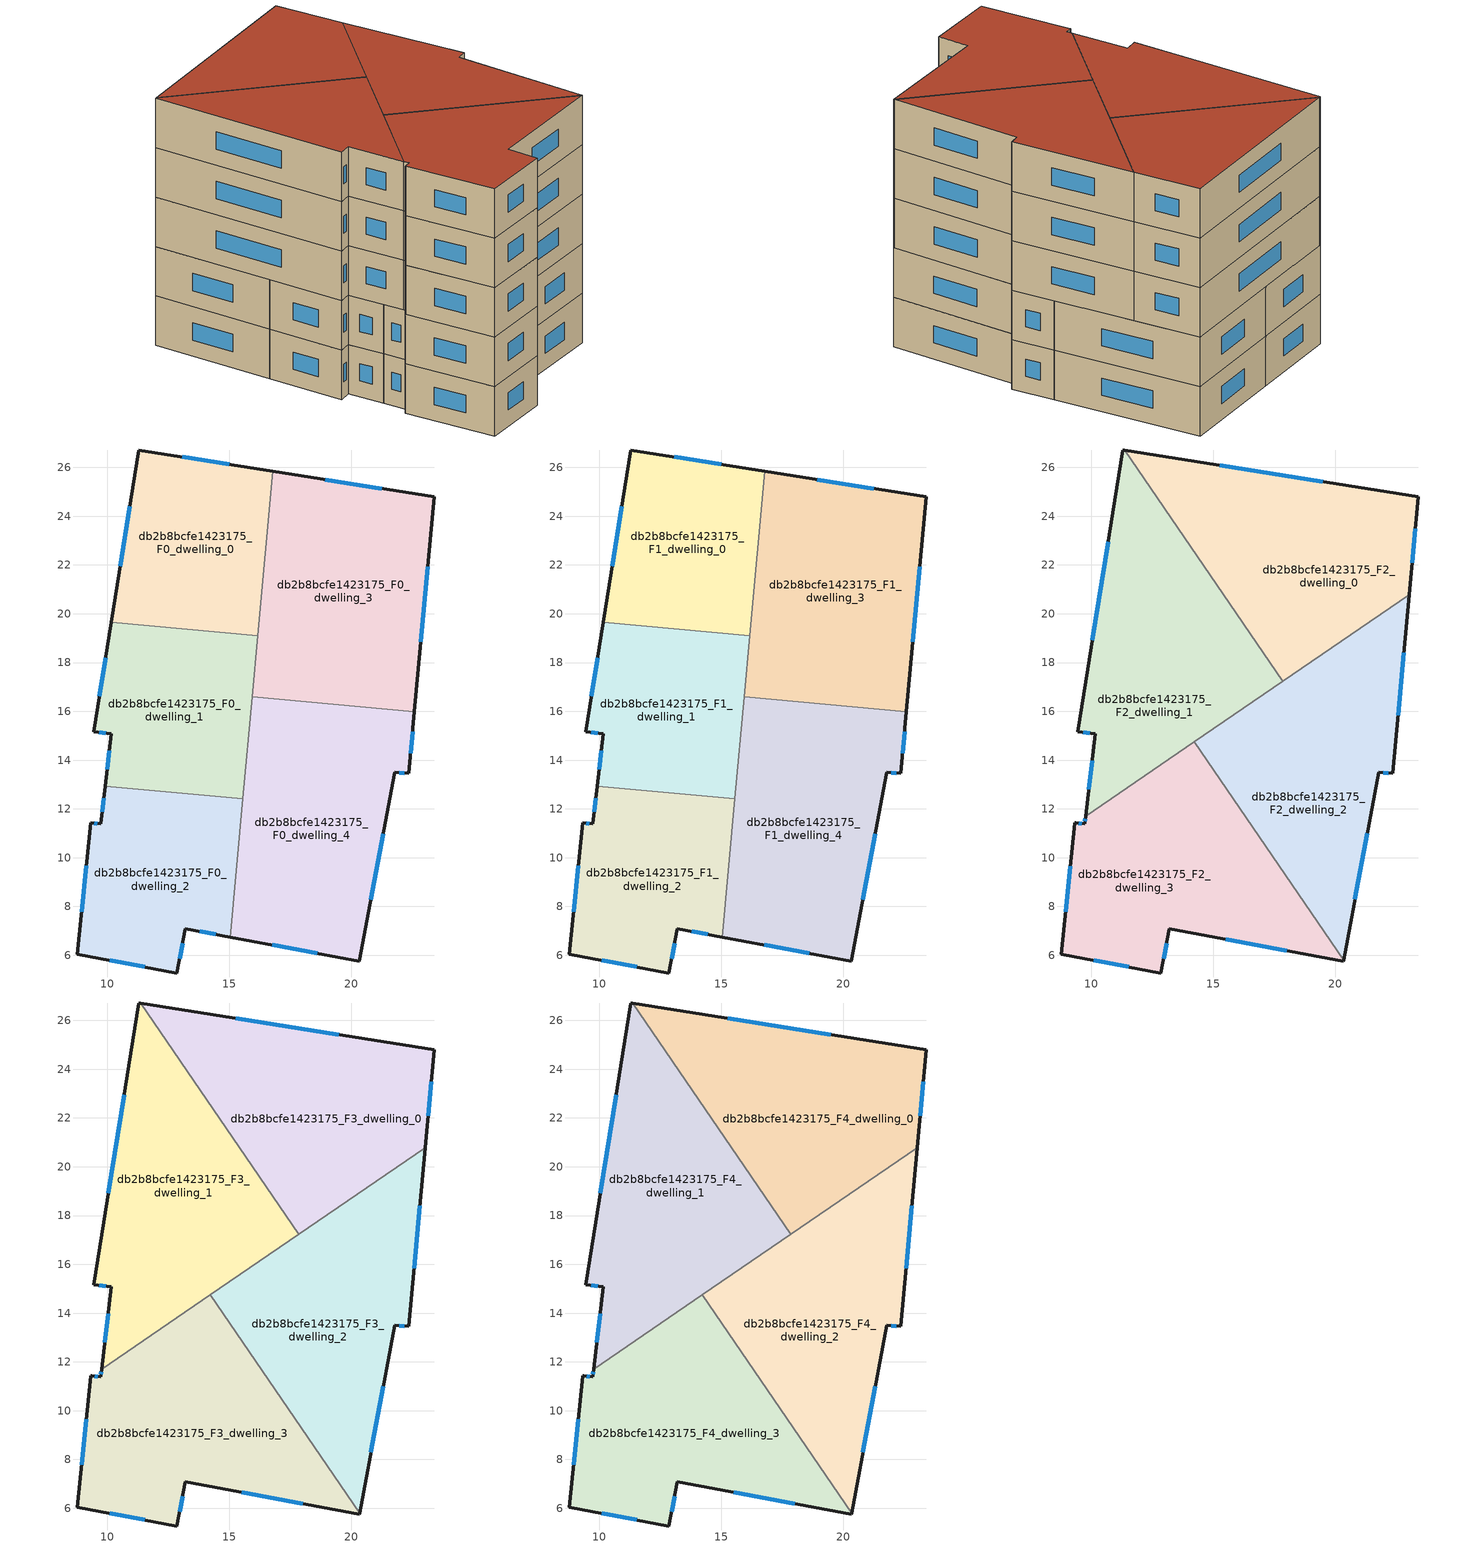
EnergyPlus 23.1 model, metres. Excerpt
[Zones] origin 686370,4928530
db2b8bcfe1423175_F0_dwelling_0
 floor ground (EU_floor_Construction): 16.8,25.84 16.18,19.1 10.17,19.65 11.3,26.71 z0
 wall outside (EU_wall_Construction): 16.8,25.84 11.3,26.71 10.17,19.65 z0:3
 wall to db2b8bcfe1423175_F0_dwelling_1 (EU_wall_Construction): 10.17,19.65 16.18,19.1 z0:3
 wall to db2b8bcfe1423175_F0_dwelling_3 (EU_wall_Construction): 16.18,19.1 16.8,25.84 z0:3
 window (EU_Window_Construction): 10.93,24.41 10.54,21.95 / 15.01,26.12 13.08,26.43 z0.98:2.02
db2b8bcfe1423175_F0_dwelling_1
 floor ground (EU_floor_Construction): 16.18,19.1 15.57,12.42 9.92,12.93 10.17,15.08 9.45,15.16 10.17,19.65 z0
 wall outside (EU_wall_Construction): 10.17,19.65 9.45,15.16 10.17,15.08 9.92,12.93 z0:3
 wall to db2b8bcfe1423175_F0_dwelling_2 (EU_wall_Construction): 9.92,12.93 15.57,12.42 z0:3
 wall to db2b8bcfe1423175_F0_dwelling_4 (EU_wall_Construction): 15.57,12.42 15.95,16.59 z0:3
 wall to db2b8bcfe1423175_F0_dwelling_3 (EU_wall_Construction): 15.95,16.59 16.18,19.1 z0:3
 window (EU_Window_Construction): 10.09,14.38 10,13.63 / 9.69,15.14 9.94,15.11 / 9.94,18.19 9.69,16.62 z0.98:2.02
db2b8bcfe1423175_F0_dwelling_2
 floor ground (EU_floor_Construction): 15.57,12.42 15.05,6.75 13.2,7.09 12.86,5.27 8.78,6.03 9.33,11.43 9.73,11.38 9.92,12.93 z0
 wall outside (EU_wall_Construction): 9.92,12.93 9.73,11.38 9.33,11.43 8.78,6.03 12.86,5.27 13.2,7.09 15.05,6.75 z0:3
 wall to db2b8bcfe1423175_F0_dwelling_4 (EU_wall_Construction): 15.05,6.75 15.57,12.42 z0:3
 window (EU_Window_Construction): 10.11,5.79 11.54,5.52 / 9.16,9.68 8.96,7.79 / 9.6,11.4 9.46,11.42 / 9.86,12.43 9.79,11.89 / 13.81,6.98 14.45,6.86 / 12.97,5.86 13.09,6.5 z0.98:2.02
db2b8bcfe1423175_F0_dwelling_3
 floor ground (EU_floor_Construction): 23.4,24.79 22.6,15.99 15.95,16.59 16.8,25.84 z0
 wall outside (EU_wall_Construction): 22.6,15.99 23.4,24.79 16.8,25.84 z0:3
 wall to db2b8bcfe1423175_F0_dwelling_4 (EU_wall_Construction): 15.95,16.59 22.6,15.99 z0:3
 window (EU_Window_Construction): 21.25,25.13 18.94,25.5 / 22.86,18.85 23.14,21.93 z0.98:2.02
db2b8bcfe1423175_F0_dwelling_4
 floor ground (EU_floor_Construction): 22.6,15.99 22.36,13.45 21.78,13.5 20.34,5.76 15.05,6.75 15.95,16.59 z0
 wall outside (EU_wall_Construction): 15.05,6.75 20.34,5.76 21.78,13.5 22.36,13.45 22.6,15.99 z0:3
 window (EU_Window_Construction): 16.77,6.43 18.62,6.08 / 22.44,14.28 22.52,15.16 / 21.97,13.49 22.18,13.47 / 20.81,8.28 21.32,10.98 z0.98:2.02
db2b8bcfe1423175_F1_dwelling_0
 floor to db2b8bcfe1423175_F0_dwelling_0 (EU_floor_Construction): 16.8,25.84 16.18,19.1 10.17,19.65 11.3,26.71 z3
 wall outside (EU_wall_Construction): 16.8,25.84 11.3,26.71 10.17,19.65 z3:6
 wall to db2b8bcfe1423175_F1_dwelling_1 (EU_wall_Construction): 10.17,19.65 16.18,19.1 z3:6
 wall to db2b8bcfe1423175_F1_dwelling_3 (EU_wall_Construction): 16.18,19.1 16.8,25.84 z3:6
 window (EU_Window_Construction): 10.93,24.41 10.54,21.95 / 15.01,26.12 13.08,26.43 z3.98:5.02
db2b8bcfe1423175_F1_dwelling_1
 floor to db2b8bcfe1423175_F0_dwelling_1 (EU_floor_Construction): 16.18,19.1 15.57,12.42 9.92,12.93 10.17,15.08 9.45,15.16 10.17,19.65 z3
 wall outside (EU_wall_Construction): 10.17,19.65 9.45,15.16 10.17,15.08 9.92,12.93 z3:6
 wall to db2b8bcfe1423175_F1_dwelling_2 (EU_wall_Construction): 9.92,12.93 15.57,12.42 z3:6
 wall to db2b8bcfe1423175_F1_dwelling_4 (EU_wall_Construction): 15.57,12.42 15.95,16.59 z3:6
 wall to db2b8bcfe1423175_F1_dwelling_3 (EU_wall_Construction): 15.95,16.59 16.18,19.1 z3:6
 window (EU_Window_Construction): 10.09,14.38 10,13.63 / 9.69,15.14 9.94,15.11 / 9.94,18.19 9.69,16.62 z3.98:5.02
db2b8bcfe1423175_F1_dwelling_2
 floor to db2b8bcfe1423175_F0_dwelling_2 (EU_floor_Construction): 15.57,12.42 15.05,6.75 13.2,7.09 12.86,5.27 8.78,6.03 9.33,11.43 9.73,11.38 9.92,12.93 z3
 wall outside (EU_wall_Construction): 9.92,12.93 9.73,11.38 9.33,11.43 8.78,6.03 12.86,5.27 13.2,7.09 15.05,6.75 z3:6
 wall to db2b8bcfe1423175_F1_dwelling_4 (EU_wall_Construction): 15.05,6.75 15.57,12.42 z3:6
 window (EU_Window_Construction): 10.11,5.79 11.54,5.52 / 9.16,9.68 8.96,7.79 / 9.6,11.4 9.46,11.42 / 9.86,12.43 9.79,11.89 / 13.81,6.98 14.45,6.86 / 12.97,5.86 13.09,6.5 z3.98:5.02
db2b8bcfe1423175_F1_dwelling_3
 floor to db2b8bcfe1423175_F0_dwelling_3 (EU_floor_Construction): 23.4,24.79 22.6,15.99 15.95,16.59 16.8,25.84 z3
 wall outside (EU_wall_Construction): 22.6,15.99 23.4,24.79 16.8,25.84 z3:6
 wall to db2b8bcfe1423175_F1_dwelling_4 (EU_wall_Construction): 15.95,16.59 22.6,15.99 z3:6
 window (EU_Window_Construction): 21.25,25.13 18.94,25.5 / 22.86,18.85 23.14,21.93 z3.98:5.02
 ceiling adiabatic (EU_roof_Construction): 17.85,17.23 16.23,19.61 15.95,16.59 16.8,16.51 z6
db2b8bcfe1423175_F1_dwelling_4
 floor to db2b8bcfe1423175_F0_dwelling_4 (EU_floor_Construction): 22.6,15.99 22.36,13.45 21.78,13.5 20.34,5.76 15.05,6.75 15.95,16.59 z3
 wall outside (EU_wall_Construction): 15.05,6.75 20.34,5.76 21.78,13.5 22.36,13.45 22.6,15.99 z3:6
 window (EU_Window_Construction): 16.77,6.43 18.62,6.08 / 22.44,14.28 22.52,15.16 / 21.97,13.49 22.18,13.47 / 20.81,8.28 21.32,10.98 z3.98:5.02
 ceiling adiabatic (EU_roof_Construction): 16.8,16.51 15.95,16.59 15.89,15.89 z6
db2b8bcfe1423175_F2_dwelling_0
 floor to db2b8bcfe1423175_F1_dwelling_3 (EU_floor_Construction): 23.4,24.79 23.04,20.78 17.85,17.23 16.23,19.61 16.79,25.84 z6
 floor to db2b8bcfe1423175_F1_dwelling_0 (EU_floor_Construction): 16.79,25.84 16.23,19.61 11.37,26.7 z6
 wall outside (EU_wall_Construction): 23.04,20.78 23.4,24.79 11.37,26.7 z6:9
 wall to db2b8bcfe1423175_F2_dwelling_2 (EU_wall_Construction): 17.85,17.23 23.04,20.78 z6:9
 wall to db2b8bcfe1423175_F2_dwelling_1 (EU_wall_Construction): 11.37,26.7 17.85,17.23 z6:9
 window (EU_Window_Construction): 23.16,22.09 23.28,23.49 / 19.49,25.41 15.28,26.08 z6.98:8.02
db2b8bcfe1423175_F2_dwelling_1
 floor to db2b8bcfe1423175_F1_dwelling_0 (EU_floor_Construction): 11.37,26.7 16.23,19.61 16.18,19.1 10.17,19.65 11.3,26.71 z6
 floor to db2b8bcfe1423175_F1_dwelling_1 (EU_floor_Construction): 16.18,19.1 15.89,15.89 11.37,12.8 9.92,12.93 10.17,15.08 9.45,15.16 10.17,19.65 z6
 floor adiabatic (EU_floor_Construction): 16.23,19.61 17.85,17.23 15.89,15.89 z6
 floor to db2b8bcfe1423175_F1_dwelling_2 (EU_floor_Construction): 11.37,12.8 9.77,11.71 9.92,12.93 z6
 wall outside (EU_wall_Construction): 11.37,26.7 11.3,26.71 9.45,15.16 10.17,15.08 9.77,11.71 z6:9
 wall to db2b8bcfe1423175_F2_dwelling_3 (EU_wall_Construction): 9.77,11.71 14.22,14.75 z6:9
 wall to db2b8bcfe1423175_F2_dwelling_2 (EU_wall_Construction): 14.22,14.75 17.85,17.23 z6:9
 window (EU_Window_Construction): 10.04,13.98 9.9,12.8 / 9.69,15.14 9.94,15.11 / 10.7,22.96 10.05,18.92 z6.98:8.02
db2b8bcfe1423175_F2_dwelling_2
 floor to db2b8bcfe1423175_F1_dwelling_4 (EU_floor_Construction): 22.6,15.99 22.36,13.45 21.78,13.5 20.35,5.79 15.6,12.73 15.89,15.89 16.8,16.51 z6
 floor to db2b8bcfe1423175_F1_dwelling_3 (EU_floor_Construction): 23.04,20.78 22.6,15.99 16.8,16.51 z6
 floor to db2b8bcfe1423175_F1_dwelling_1 (EU_floor_Construction): 15.89,15.89 15.6,12.73 14.22,14.75 z6
 wall outside (EU_wall_Construction): 20.35,5.79 21.78,13.5 22.36,13.45 23.04,20.78 z6:9
 wall to db2b8bcfe1423175_F2_dwelling_3 (EU_wall_Construction): 14.22,14.75 20.35,5.79 z6:9
 window (EU_Window_Construction): 22.58,15.84 22.82,18.4 / 21.97,13.49 22.18,13.47 / 20.82,8.3 21.32,10.99 z6.98:8.02
db2b8bcfe1423175_F2_dwelling_3
 floor to db2b8bcfe1423175_F1_dwelling_1 (EU_floor_Construction): 14.22,14.75 15.6,12.73 15.57,12.42 11.38,12.8 z6
 floor to db2b8bcfe1423175_F1_dwelling_2 (EU_floor_Construction): 15.57,12.42 15.05,6.75 13.2,7.09 12.86,5.27 8.78,6.03 9.33,11.4 9.33,11.43 9.73,11.38 9.77,11.71 11.38,12.8 z6
 floor to db2b8bcfe1423175_F1_dwelling_4 (EU_floor_Construction): 15.6,12.73 20.35,5.79 20.34,5.76 15.05,6.75 z6
 wall outside (EU_wall_Construction): 9.77,11.71 9.73,11.38 9.37,11.43 9.33,11.43 9.33,11.4 8.78,6.03 12.86,5.27 13.2,7.09 20.34,5.76 20.35,5.79 z6:9
 window (EU_Window_Construction): 12.97,5.86 13.09,6.5 / 10.11,5.79 11.54,5.52 / 9.15,9.66 8.96,7.78 / 9.62,11.4 9.49,11.41 / 9.76,11.6 9.75,11.49 / 15.53,6.66 18.02,6.19 z6.98:8.02
db2b8bcfe1423175_F3_dwelling_0
 floor to db2b8bcfe1423175_F2_dwelling_0 (EU_floor_Construction): 23.4,24.79 23.04,20.78 17.85,17.23 11.37,26.7 z9
 wall outside (EU_wall_Construction): 23.04,20.78 23.4,24.79 11.37,26.7 z9:12
 wall to db2b8bcfe1423175_F3_dwelling_2 (EU_wall_Construction): 17.85,17.23 23.04,20.78 z9:12
 wall to db2b8bcfe1423175_F3_dwelling_1 (EU_wall_Construction): 11.37,26.7 17.85,17.23 z9:12
 window (EU_Window_Construction): 23.16,22.09 23.28,23.49 / 19.49,25.41 15.28,26.08 z9.98:11.02
db2b8bcfe1423175_F3_dwelling_1
 floor to db2b8bcfe1423175_F2_dwelling_1 (EU_floor_Construction): 11.37,26.7 17.85,17.23 9.77,11.71 10.17,15.08 9.45,15.16 11.3,26.71 z9
 wall outside (EU_wall_Construction): 11.37,26.7 11.3,26.71 9.45,15.16 10.17,15.08 9.77,11.71 z9:12
 wall to db2b8bcfe1423175_F3_dwelling_3 (EU_wall_Construction): 9.77,11.71 14.22,14.75 z9:12
 wall to db2b8bcfe1423175_F3_dwelling_2 (EU_wall_Construction): 14.22,14.75 17.85,17.23 z9:12
 window (EU_Window_Construction): 10.04,13.98 9.9,12.8 / 9.69,15.14 9.94,15.11 / 10.7,22.96 10.05,18.92 z9.98:11.02
db2b8bcfe1423175_F3_dwelling_2
 floor to db2b8bcfe1423175_F2_dwelling_2 (EU_floor_Construction): 23.04,20.78 22.36,13.45 21.78,13.5 20.35,5.79 14.22,14.75 z9
 wall outside (EU_wall_Construction): 20.35,5.79 21.78,13.5 22.36,13.45 23.04,20.78 z9:12
 wall to db2b8bcfe1423175_F3_dwelling_3 (EU_wall_Construction): 14.22,14.75 20.35,5.79 z9:12
 window (EU_Window_Construction): 22.58,15.84 22.82,18.4 / 21.97,13.49 22.18,13.47 / 20.82,8.3 21.32,10.99 z9.98:11.02
db2b8bcfe1423175_F3_dwelling_3
 floor to db2b8bcfe1423175_F2_dwelling_3 (EU_floor_Construction): 14.22,14.75 20.35,5.79 20.34,5.76 13.2,7.09 12.86,5.27 8.78,6.03 9.33,11.4 9.33,11.43 9.37,11.43 9.73,11.38 9.77,11.71 z9
 wall outside (EU_wall_Construction): 9.77,11.71 9.73,11.38 9.37,11.43 9.33,11.43 9.33,11.4 8.78,6.03 12.86,5.27 13.2,7.09 20.34,5.76 20.35,5.79 z9:12
 window (EU_Window_Construction): 12.97,5.86 13.09,6.5 / 10.11,5.79 11.54,5.52 / 9.15,9.66 8.96,7.78 / 9.62,11.4 9.49,11.41 / 9.76,11.6 9.75,11.49 / 15.53,6.66 18.02,6.19 z9.98:11.02
db2b8bcfe1423175_F4_dwelling_0
 floor to db2b8bcfe1423175_F3_dwelling_0 (EU_floor_Construction): 23.4,24.79 23.04,20.78 17.85,17.23 11.37,26.7 z12
 wall outside (EU_wall_Construction): 23.04,20.78 23.4,24.79 11.37,26.7 z12:15
 wall to db2b8bcfe1423175_F4_dwelling_2 (EU_wall_Construction): 17.85,17.23 23.04,20.78 z12:15
 wall to db2b8bcfe1423175_F4_dwelling_1 (EU_wall_Construction): 11.37,26.7 17.85,17.23 z12:15
 window (EU_Window_Construction): 23.16,22.09 23.28,23.49 / 19.49,25.41 15.28,26.08 z12.98:14.02
 roof outside (EU_roof_Construction): 23.04,20.78 23.4,24.79 11.37,26.7 17.85,17.23 z15
db2b8bcfe1423175_F4_dwelling_1
 floor to db2b8bcfe1423175_F3_dwelling_1 (EU_floor_Construction): 11.37,26.7 17.85,17.23 9.77,11.71 10.17,15.08 9.45,15.16 11.3,26.71 z12
 wall outside (EU_wall_Construction): 11.37,26.7 11.3,26.71 9.45,15.16 10.17,15.08 9.77,11.71 z12:15
 wall to db2b8bcfe1423175_F4_dwelling_3 (EU_wall_Construction): 9.77,11.71 14.22,14.75 z12:15
 wall to db2b8bcfe1423175_F4_dwelling_2 (EU_wall_Construction): 14.22,14.75 17.85,17.23 z12:15
 window (EU_Window_Construction): 10.04,13.98 9.9,12.8 / 9.69,15.14 9.94,15.11 / 10.7,22.96 10.05,18.92 z12.98:14.02
 roof outside (EU_roof_Construction): 17.85,17.23 11.37,26.7 11.3,26.71 9.45,15.16 10.17,15.08 9.77,11.71 z15
db2b8bcfe1423175_F4_dwelling_2
 floor to db2b8bcfe1423175_F3_dwelling_2 (EU_floor_Construction): 23.04,20.78 22.36,13.45 21.78,13.5 20.35,5.79 14.22,14.75 z12
 wall outside (EU_wall_Construction): 20.35,5.79 21.78,13.5 22.36,13.45 23.04,20.78 z12:15
 wall to db2b8bcfe1423175_F4_dwelling_3 (EU_wall_Construction): 14.22,14.75 20.35,5.79 z12:15
 window (EU_Window_Construction): 22.58,15.84 22.82,18.4 / 21.97,13.49 22.18,13.47 / 20.82,8.3 21.32,10.99 z12.98:14.02
 roof outside (EU_roof_Construction): 20.35,5.79 21.78,13.5 22.36,13.45 23.04,20.78 14.22,14.75 z15
db2b8bcfe1423175_F4_dwelling_3
 floor to db2b8bcfe1423175_F3_dwelling_3 (EU_floor_Construction): 14.22,14.75 20.35,5.79 20.34,5.76 13.2,7.09 12.86,5.27 8.78,6.03 9.33,11.4 9.33,11.43 9.37,11.43 9.73,11.38 9.77,11.71 z12
 wall outside (EU_wall_Construction): 9.77,11.71 9.73,11.38 9.37,11.43 9.33,11.43 9.33,11.4 8.78,6.03 12.86,5.27 13.2,7.09 20.34,5.76 20.35,5.79 z12:15
 window (EU_Window_Construction): 12.97,5.86 13.09,6.5 / 10.11,5.79 11.54,5.52 / 9.15,9.66 8.96,7.78 / 9.62,11.4 9.49,11.41 / 9.76,11.6 9.75,11.49 / 15.53,6.66 18.02,6.19 z12.98:14.02
 roof outside (EU_roof_Construction): 20.34,5.76 20.35,5.79 14.22,14.75 9.77,11.71 9.73,11.38 9.37,11.43 9.33,11.43 9.33,11.4 8.78,6.03 12.86,5.27 13.2,7.09 z15
[Building]
EU S2 Campaign: North Axis=0; Terrain=City; Solar Distribution=FullExterior
[Site:Location]
Bologna: Latitude=44.5; Longitude=11.25; Time Zone=1; Elevation=37
[SizingPeriod:WeatherFileDays]
AnnualSizingPeriod: Begin Month=1; Begin Day of Month=1; End Month=12; End Day of Month=31; Day of Week for Start Day=Monday; Use Weather File Daylight Saving Period=No; Use Weather File Rain and Snow Indicators=No
[MATERIAL]
EU_InternalMass_Material: Roughness=MediumRough; Thickness=0.1; Conductivity=1; Density=1800; Specific Heat=900; Thermal Absorptance=0.9; Solar Absorptance=0.7; Visible Absorptance=0.7
[MATERIAL:NOMASS] Roughness=MediumRough; Thermal Absorptance=0.9; Solar Absorptance=0.7; Visible Absorptance=0.7
Name | Thermal Resistance
EU_wall_NoMass | 0.905828
EU_roof_NoMass | 0.37593
EU_floor_NoMass | 0.67114
[WINDOWMATERIAL:SIMPLEGLAZINGSYSTEM]
EU_Window_SimpleGlazing: UFactor=4.52486; Solar Heat Gain Coefficient=0.85; Visible Transmittance=0.85
[CONSTRUCTION]
EU_wall_Construction: EU_wall_NoMass
EU_roof_Construction: EU_roof_NoMass
EU_floor_Construction: EU_floor_NoMass
EU_Window_Construction: EU_Window_SimpleGlazing
EU_InternalMass_Construction: EU_InternalMass_Material
[ZONE] Type=1; Multiplier=1; Ceiling Height=autocalculate; Floor Area=autocalculate; Part of Total Floor Area=Yes
Name | Volume
db2b8bcfe1423175_F0_dwelling_0; db2b8bcfe1423175_F1_dwelling_0 | 121.028
db2b8bcfe1423175_F2_dwelling_0; db2b8bcfe1423175_F3_dwelling_0; db2b8bcfe1423175_F4_dwelling_0; db2b8bcfe1423175_F2_dwelling_1; db2b8bcfe1423175_F3_dwelling_1; db2b8bcfe1423175_F4_dwelling_1 | 181.532
db2b8bcfe1423175_F0_dwelling_1; db2b8bcfe1423175_F1_dwelling_1 | 121.012
db2b8bcfe1423175_F0_dwelling_2; db2b8bcfe1423175_F1_dwelling_2 | 121.025
db2b8bcfe1423175_F2_dwelling_2; db2b8bcfe1423175_F3_dwelling_2; db2b8bcfe1423175_F4_dwelling_2 | 181.541
db2b8bcfe1423175_F0_dwelling_3; db2b8bcfe1423175_F1_dwelling_3 | 181.521
db2b8bcfe1423175_F2_dwelling_3; db2b8bcfe1423175_F3_dwelling_3; db2b8bcfe1423175_F4_dwelling_3 | 181.519
db2b8bcfe1423175_F0_dwelling_4; db2b8bcfe1423175_F1_dwelling_4 | 181.518
[INTERNALMASS] Construction=EU_InternalMass_Construction
Name | Zone or ZoneList | Surface Area
db2b8bcfe1423175_F0_dwelling_0_EU_InternalMass | db2b8bcfe1423175_F0_dwelling_0 | 40.3425
db2b8bcfe1423175_F0_dwelling_1_EU_InternalMass | db2b8bcfe1423175_F0_dwelling_1 | 40.3381
db2b8bcfe1423175_F0_dwelling_2_EU_InternalMass | db2b8bcfe1423175_F0_dwelling_2 | 40.3421
db2b8bcfe1423175_F0_dwelling_3_EU_InternalMass | db2b8bcfe1423175_F0_dwelling_3 | 60.5122
db2b8bcfe1423175_F0_dwelling_4_EU_InternalMass | db2b8bcfe1423175_F0_dwelling_4 | 60.5063
db2b8bcfe1423175_F1_dwelling_0_EU_InternalMass | db2b8bcfe1423175_F1_dwelling_0 | 40.3425
db2b8bcfe1423175_F1_dwelling_1_EU_InternalMass | db2b8bcfe1423175_F1_dwelling_1 | 40.3381
db2b8bcfe1423175_F1_dwelling_2_EU_InternalMass | db2b8bcfe1423175_F1_dwelling_2 | 40.3421
db2b8bcfe1423175_F1_dwelling_3_EU_InternalMass | db2b8bcfe1423175_F1_dwelling_3 | 60.5122
db2b8bcfe1423175_F1_dwelling_4_EU_InternalMass | db2b8bcfe1423175_F1_dwelling_4 | 60.5063
db2b8bcfe1423175_F2_dwelling_0_EU_InternalMass | db2b8bcfe1423175_F2_dwelling_0 | 60.5105
db2b8bcfe1423175_F2_dwelling_1_EU_InternalMass | db2b8bcfe1423175_F2_dwelling_1 | 60.5127
db2b8bcfe1423175_F2_dwelling_2_EU_InternalMass | db2b8bcfe1423175_F2_dwelling_2 | 60.5153
db2b8bcfe1423175_F2_dwelling_3_EU_InternalMass | db2b8bcfe1423175_F2_dwelling_3 | 60.5063
db2b8bcfe1423175_F3_dwelling_0_EU_InternalMass | db2b8bcfe1423175_F3_dwelling_0 | 60.5105
db2b8bcfe1423175_F3_dwelling_1_EU_InternalMass | db2b8bcfe1423175_F3_dwelling_1 | 60.5127
db2b8bcfe1423175_F3_dwelling_2_EU_InternalMass | db2b8bcfe1423175_F3_dwelling_2 | 60.5153
db2b8bcfe1423175_F3_dwelling_3_EU_InternalMass | db2b8bcfe1423175_F3_dwelling_3 | 60.5063
db2b8bcfe1423175_F4_dwelling_0_EU_InternalMass | db2b8bcfe1423175_F4_dwelling_0 | 60.5105
db2b8bcfe1423175_F4_dwelling_1_EU_InternalMass | db2b8bcfe1423175_F4_dwelling_1 | 60.5127
db2b8bcfe1423175_F4_dwelling_2_EU_InternalMass | db2b8bcfe1423175_F4_dwelling_2 | 60.5153
db2b8bcfe1423175_F4_dwelling_3_EU_InternalMass | db2b8bcfe1423175_F4_dwelling_3 | 60.5063
[OTHEREQUIPMENT] Fuel Type=Electricity; Design Level Calculation Method=Watts/Area; Power per Zone Floor Area=1; Fraction Latent=0; Fraction Radiant=0; Fraction Lost=0; Carbon Dioxide Generation Rate=0; EndUse Subcategory=EU_Step8_InternalGains
Name | Zone or ZoneList or Space or SpaceList | Schedule
EU_Step8_InternalGain_db2b8bcfe1423175_F0_dwelling_0_f000 | db2b8bcfe1423175_F0_dwelling_0 | EU_Step8_GainSchedule_db2b8bcfe1423175_F0_dwelling_0_f000
EU_Step8_InternalGain_db2b8bcfe1423175_F0_dwelling_1_f000 | db2b8bcfe1423175_F0_dwelling_1 | EU_Step8_GainSchedule_db2b8bcfe1423175_F0_dwelling_1_f000
EU_Step8_InternalGain_db2b8bcfe1423175_F0_dwelling_2_f000 | db2b8bcfe1423175_F0_dwelling_2 | EU_Step8_GainSchedule_db2b8bcfe1423175_F0_dwelling_2_f000
EU_Step8_InternalGain_db2b8bcfe1423175_F0_dwelling_3_f000 | db2b8bcfe1423175_F0_dwelling_3 | EU_Step8_GainSchedule_db2b8bcfe1423175_F0_dwelling_3_f000
EU_Step8_InternalGain_db2b8bcfe1423175_F0_dwelling_4_f000 | db2b8bcfe1423175_F0_dwelling_4 | EU_Step8_GainSchedule_db2b8bcfe1423175_F0_dwelling_4_f000
EU_Step8_InternalGain_db2b8bcfe1423175_F1_dwelling_0_f000 | db2b8bcfe1423175_F1_dwelling_0 | EU_Step8_GainSchedule_db2b8bcfe1423175_F1_dwelling_0_f000
EU_Step8_InternalGain_db2b8bcfe1423175_F1_dwelling_1_f000 | db2b8bcfe1423175_F1_dwelling_1 | EU_Step8_GainSchedule_db2b8bcfe1423175_F1_dwelling_1_f000
EU_Step8_InternalGain_db2b8bcfe1423175_F1_dwelling_2_f000 | db2b8bcfe1423175_F1_dwelling_2 | EU_Step8_GainSchedule_db2b8bcfe1423175_F1_dwelling_2_f000
EU_Step8_InternalGain_db2b8bcfe1423175_F1_dwelling_3_f000 | db2b8bcfe1423175_F1_dwelling_3 | EU_Step8_GainSchedule_db2b8bcfe1423175_F1_dwelling_3_f000
EU_Step8_InternalGain_db2b8bcfe1423175_F1_dwelling_4_f000 | db2b8bcfe1423175_F1_dwelling_4 | EU_Step8_GainSchedule_db2b8bcfe1423175_F1_dwelling_4_f000
EU_Step8_InternalGain_db2b8bcfe1423175_F2_dwelling_0_f000 | db2b8bcfe1423175_F2_dwelling_0 | EU_Step8_GainSchedule_db2b8bcfe1423175_F2_dwelling_0_f000
EU_Step8_InternalGain_db2b8bcfe1423175_F2_dwelling_1_f000 | db2b8bcfe1423175_F2_dwelling_1 | EU_Step8_GainSchedule_db2b8bcfe1423175_F2_dwelling_1_f000
EU_Step8_InternalGain_db2b8bcfe1423175_F2_dwelling_2_f000 | db2b8bcfe1423175_F2_dwelling_2 | EU_Step8_GainSchedule_db2b8bcfe1423175_F2_dwelling_2_f000
EU_Step8_InternalGain_db2b8bcfe1423175_F2_dwelling_3_f000 | db2b8bcfe1423175_F2_dwelling_3 | EU_Step8_GainSchedule_db2b8bcfe1423175_F2_dwelling_3_f000
EU_Step8_InternalGain_db2b8bcfe1423175_F3_dwelling_0_f000 | db2b8bcfe1423175_F3_dwelling_0 | EU_Step8_GainSchedule_db2b8bcfe1423175_F3_dwelling_0_f000
EU_Step8_InternalGain_db2b8bcfe1423175_F3_dwelling_1_f000 | db2b8bcfe1423175_F3_dwelling_1 | EU_Step8_GainSchedule_db2b8bcfe1423175_F3_dwelling_1_f000
EU_Step8_InternalGain_db2b8bcfe1423175_F3_dwelling_2_f000 | db2b8bcfe1423175_F3_dwelling_2 | EU_Step8_GainSchedule_db2b8bcfe1423175_F3_dwelling_2_f000
EU_Step8_InternalGain_db2b8bcfe1423175_F3_dwelling_3_f000 | db2b8bcfe1423175_F3_dwelling_3 | EU_Step8_GainSchedule_db2b8bcfe1423175_F3_dwelling_3_f000
EU_Step8_InternalGain_db2b8bcfe1423175_F4_dwelling_0_f000 | db2b8bcfe1423175_F4_dwelling_0 | EU_Step8_GainSchedule_db2b8bcfe1423175_F4_dwelling_0_f000
EU_Step8_InternalGain_db2b8bcfe1423175_F4_dwelling_1_f000 | db2b8bcfe1423175_F4_dwelling_1 | EU_Step8_GainSchedule_db2b8bcfe1423175_F4_dwelling_1_f000
EU_Step8_InternalGain_db2b8bcfe1423175_F4_dwelling_2_f000 | db2b8bcfe1423175_F4_dwelling_2 | EU_Step8_GainSchedule_db2b8bcfe1423175_F4_dwelling_2_f000
EU_Step8_InternalGain_db2b8bcfe1423175_F4_dwelling_3_f000 | db2b8bcfe1423175_F4_dwelling_3 | EU_Step8_GainSchedule_db2b8bcfe1423175_F4_dwelling_3_f000
[ZONEVENTILATION:DESIGNFLOWRATE] Schedule=EU_AlwaysOn; Design Flow Rate Calculation Method=AirChanges/Hour; Air Changes per Hour=0.73129; Ventilation Type=Natural; Fan Pressure Rise=0; Fan Total Efficiency=1; Constant Term Coefficient=1; Temperature Term Coefficient=0; Velocity Term Coefficient=0; Velocity Squared Term Coefficient=0; Minimum Indoor Temperature=-100; Maximum Indoor Temperature=100; Delta Temperature=-100; Minimum Outdoor Temperature=-100; Maximum Outdoor Temperature=100; Maximum Wind Speed=40
Name | Zone or ZoneList or Space or SpaceList
EU_ConstantAir_db2b8bcfe1423175_F0_dwelling_0 | db2b8bcfe1423175_F0_dwelling_0
EU_ConstantAir_db2b8bcfe1423175_F0_dwelling_1 | db2b8bcfe1423175_F0_dwelling_1
EU_ConstantAir_db2b8bcfe1423175_F0_dwelling_2 | db2b8bcfe1423175_F0_dwelling_2
EU_ConstantAir_db2b8bcfe1423175_F0_dwelling_3 | db2b8bcfe1423175_F0_dwelling_3
EU_ConstantAir_db2b8bcfe1423175_F0_dwelling_4 | db2b8bcfe1423175_F0_dwelling_4
EU_ConstantAir_db2b8bcfe1423175_F1_dwelling_0 | db2b8bcfe1423175_F1_dwelling_0
EU_ConstantAir_db2b8bcfe1423175_F1_dwelling_1 | db2b8bcfe1423175_F1_dwelling_1
EU_ConstantAir_db2b8bcfe1423175_F1_dwelling_2 | db2b8bcfe1423175_F1_dwelling_2
EU_ConstantAir_db2b8bcfe1423175_F1_dwelling_3 | db2b8bcfe1423175_F1_dwelling_3
EU_ConstantAir_db2b8bcfe1423175_F1_dwelling_4 | db2b8bcfe1423175_F1_dwelling_4
EU_ConstantAir_db2b8bcfe1423175_F2_dwelling_0 | db2b8bcfe1423175_F2_dwelling_0
EU_ConstantAir_db2b8bcfe1423175_F2_dwelling_1 | db2b8bcfe1423175_F2_dwelling_1
EU_ConstantAir_db2b8bcfe1423175_F2_dwelling_2 | db2b8bcfe1423175_F2_dwelling_2
EU_ConstantAir_db2b8bcfe1423175_F2_dwelling_3 | db2b8bcfe1423175_F2_dwelling_3
EU_ConstantAir_db2b8bcfe1423175_F3_dwelling_0 | db2b8bcfe1423175_F3_dwelling_0
EU_ConstantAir_db2b8bcfe1423175_F3_dwelling_1 | db2b8bcfe1423175_F3_dwelling_1
EU_ConstantAir_db2b8bcfe1423175_F3_dwelling_2 | db2b8bcfe1423175_F3_dwelling_2
EU_ConstantAir_db2b8bcfe1423175_F3_dwelling_3 | db2b8bcfe1423175_F3_dwelling_3
EU_ConstantAir_db2b8bcfe1423175_F4_dwelling_0 | db2b8bcfe1423175_F4_dwelling_0
EU_ConstantAir_db2b8bcfe1423175_F4_dwelling_1 | db2b8bcfe1423175_F4_dwelling_1
EU_ConstantAir_db2b8bcfe1423175_F4_dwelling_2 | db2b8bcfe1423175_F4_dwelling_2
EU_ConstantAir_db2b8bcfe1423175_F4_dwelling_3 | db2b8bcfe1423175_F4_dwelling_3
[HVACTEMPLATE:THERMOSTAT] Constant Heating Setpoint=20; Constant Cooling Setpoint=50
EU_HeatOnly_db2b8bcfe1423175_F0_dwelling_0; EU_HeatOnly_db2b8bcfe1423175_F0_dwelling_1; EU_HeatOnly_db2b8bcfe1423175_F0_dwelling_2; EU_HeatOnly_db2b8bcfe1423175_F0_dwelling_3; EU_HeatOnly_db2b8bcfe1423175_F0_dwelling_4; EU_HeatOnly_db2b8bcfe1423175_F1_dwelling_0; EU_HeatOnly_db2b8bcfe1423175_F1_dwelling_1; EU_HeatOnly_db2b8bcfe1423175_F1_dwelling_2; EU_HeatOnly_db2b8bcfe1423175_F1_dwelling_3; EU_HeatOnly_db2b8bcfe1423175_F1_dwelling_4; EU_HeatOnly_db2b8bcfe1423175_F2_dwelling_0; EU_HeatOnly_db2b8bcfe1423175_F2_dwelling_1; EU_HeatOnly_db2b8bcfe1423175_F2_dwelling_2; EU_HeatOnly_db2b8bcfe1423175_F2_dwelling_3; EU_HeatOnly_db2b8bcfe1423175_F3_dwelling_0; EU_HeatOnly_db2b8bcfe1423175_F3_dwelling_1; EU_HeatOnly_db2b8bcfe1423175_F3_dwelling_2; EU_HeatOnly_db2b8bcfe1423175_F3_dwelling_3; EU_HeatOnly_db2b8bcfe1423175_F4_dwelling_0; EU_HeatOnly_db2b8bcfe1423175_F4_dwelling_1; EU_HeatOnly_db2b8bcfe1423175_F4_dwelling_2; EU_HeatOnly_db2b8bcfe1423175_F4_dwelling_3
[HVACTEMPLATE:ZONE:IDEALLOADSAIRSYSTEM] System Availability Schedule=EU_AlwaysOn; Maximum Heating Supply Air Temperature=50; Minimum Cooling Supply Air Temperature=13; Maximum Heating Supply Air Humidity Ratio=0.0156; Minimum Cooling Supply Air Humidity Ratio=0.0077; Heating Limit=NoLimit; Cooling Limit=NoLimit; Heating Availability Schedule=EU_AlwaysOn; Cooling Availability Schedule=EU_CoolingOff; Dehumidification Control Type=ConstantSensibleHeatRatio; Cooling Sensible Heat Ratio=0.7; Dehumidification Setpoint=60; Humidification Control Type=None; Humidification Setpoint=30; Outdoor Air Method=None; Outdoor Air Flow Rate per Person=0.00944; Outdoor Air Flow Rate per Zone Floor Area=0; Outdoor Air Flow Rate per Zone=0; Demand Controlled Ventilation Type=None; Outdoor Air Economizer Type=NoEconomizer; Heat Recovery Type=None; Sensible Heat Recovery Effectiveness=0.7; Latent Heat Recovery Effectiveness=0.65
Name | Template Thermostat
db2b8bcfe1423175_F0_dwelling_0 | EU_HeatOnly_db2b8bcfe1423175_F0_dwelling_0
db2b8bcfe1423175_F0_dwelling_1 | EU_HeatOnly_db2b8bcfe1423175_F0_dwelling_1
db2b8bcfe1423175_F0_dwelling_2 | EU_HeatOnly_db2b8bcfe1423175_F0_dwelling_2
db2b8bcfe1423175_F0_dwelling_3 | EU_HeatOnly_db2b8bcfe1423175_F0_dwelling_3
db2b8bcfe1423175_F0_dwelling_4 | EU_HeatOnly_db2b8bcfe1423175_F0_dwelling_4
db2b8bcfe1423175_F1_dwelling_0 | EU_HeatOnly_db2b8bcfe1423175_F1_dwelling_0
db2b8bcfe1423175_F1_dwelling_1 | EU_HeatOnly_db2b8bcfe1423175_F1_dwelling_1
db2b8bcfe1423175_F1_dwelling_2 | EU_HeatOnly_db2b8bcfe1423175_F1_dwelling_2
db2b8bcfe1423175_F1_dwelling_3 | EU_HeatOnly_db2b8bcfe1423175_F1_dwelling_3
db2b8bcfe1423175_F1_dwelling_4 | EU_HeatOnly_db2b8bcfe1423175_F1_dwelling_4
db2b8bcfe1423175_F2_dwelling_0 | EU_HeatOnly_db2b8bcfe1423175_F2_dwelling_0
db2b8bcfe1423175_F2_dwelling_1 | EU_HeatOnly_db2b8bcfe1423175_F2_dwelling_1
db2b8bcfe1423175_F2_dwelling_2 | EU_HeatOnly_db2b8bcfe1423175_F2_dwelling_2
db2b8bcfe1423175_F2_dwelling_3 | EU_HeatOnly_db2b8bcfe1423175_F2_dwelling_3
db2b8bcfe1423175_F3_dwelling_0 | EU_HeatOnly_db2b8bcfe1423175_F3_dwelling_0
db2b8bcfe1423175_F3_dwelling_1 | EU_HeatOnly_db2b8bcfe1423175_F3_dwelling_1
db2b8bcfe1423175_F3_dwelling_2 | EU_HeatOnly_db2b8bcfe1423175_F3_dwelling_2
db2b8bcfe1423175_F3_dwelling_3 | EU_HeatOnly_db2b8bcfe1423175_F3_dwelling_3
db2b8bcfe1423175_F4_dwelling_0 | EU_HeatOnly_db2b8bcfe1423175_F4_dwelling_0
db2b8bcfe1423175_F4_dwelling_1 | EU_HeatOnly_db2b8bcfe1423175_F4_dwelling_1
db2b8bcfe1423175_F4_dwelling_2 | EU_HeatOnly_db2b8bcfe1423175_F4_dwelling_2
db2b8bcfe1423175_F4_dwelling_3 | EU_HeatOnly_db2b8bcfe1423175_F4_dwelling_3
[SIZING:ZONE] Zone Cooling Design Supply Air Temperature Input Method=SupplyAirTemperature; Zone Cooling Design Supply Air Temperature=13; Zone Heating Design Supply Air Temperature Input Method=SupplyAirTemperature; Zone Heating Design Supply Air Temperature=50; Zone Cooling Design Supply Air Humidity Ratio=0.008; Zone Heating Design Supply Air Humidity Ratio=0.008; Cooling Design Air Flow Method=DesignDay; Cooling Design Air Flow Rate=0; Cooling Minimum Air Flow per Zone Floor Area=0.000762; Cooling Minimum Air Flow=0; Cooling Minimum Air Flow Fraction=0.2; Heating Design Air Flow Method=DesignDay; Heating Design Air Flow Rate=0; Heating Maximum Air Flow per Zone Floor Area=0.002032; Heating Maximum Air Flow=0.141576; Heating Maximum Air Flow Fraction=0.3; Account for Dedicated Outdoor Air System=No; Dedicated Outdoor Air System Control Strategy=NeutralSupplyAir; Dedicated Outdoor Air Low Setpoint Temperature for Design=autosize; Dedicated Outdoor Air High Setpoint Temperature for Design=autosize; Zone Load Sizing Method=Sensible Load Only No Latent Load; Zone Latent Cooling Design Supply Air Humidity Ratio Input Method=HumidityRatioDifference; Zone Cooling Design Supply Air Humidity Ratio Difference=0.005; Zone Latent Heating Design Supply Air Humidity Ratio Input Method=HumidityRatioDifference; Zone Humidification Design Supply Air Humidity Ratio Difference=0.005
db2b8bcfe1423175_F0_dwelling_0; db2b8bcfe1423175_F0_dwelling_1; db2b8bcfe1423175_F0_dwelling_2; db2b8bcfe1423175_F0_dwelling_3; db2b8bcfe1423175_F0_dwelling_4; db2b8bcfe1423175_F1_dwelling_0; db2b8bcfe1423175_F1_dwelling_1; db2b8bcfe1423175_F1_dwelling_2; db2b8bcfe1423175_F1_dwelling_3; db2b8bcfe1423175_F1_dwelling_4; db2b8bcfe1423175_F2_dwelling_0; db2b8bcfe1423175_F2_dwelling_1; db2b8bcfe1423175_F2_dwelling_2; db2b8bcfe1423175_F2_dwelling_3; db2b8bcfe1423175_F3_dwelling_0; db2b8bcfe1423175_F3_dwelling_1; db2b8bcfe1423175_F3_dwelling_2; db2b8bcfe1423175_F3_dwelling_3; db2b8bcfe1423175_F4_dwelling_0; db2b8bcfe1423175_F4_dwelling_1; db2b8bcfe1423175_F4_dwelling_2; db2b8bcfe1423175_F4_dwelling_3
[SCHEDULE:CONSTANT]
Name | Hourly Value
EU_AlwaysOn | 1
EU_CoolingOff | 0
[SCHEDULE:FILE] Column Number=1; Rows to Skip at Top=0; Number of Hours of Data=8760; Column Separator=Comma; Interpolate to Timestep=No; Minutes per Item=60; Adjust Schedule for Daylight Savings=Yes
Name | File
EU_Step8_GainSchedule_db2b8bcfe1423175_F0_dwelling_0_f000 | ../../schedules/db2b8bcfe1423175/db2b8bcfe1423175_F0_dwelling_0_f000_gain.csv
EU_Step8_GainSchedule_db2b8bcfe1423175_F0_dwelling_1_f000 | ../../schedules/db2b8bcfe1423175/db2b8bcfe1423175_F0_dwelling_1_f000_gain.csv
EU_Step8_GainSchedule_db2b8bcfe1423175_F0_dwelling_2_f000 | ../../schedules/db2b8bcfe1423175/db2b8bcfe1423175_F0_dwelling_2_f000_gain.csv
EU_Step8_GainSchedule_db2b8bcfe1423175_F0_dwelling_3_f000 | ../../schedules/db2b8bcfe1423175/db2b8bcfe1423175_F0_dwelling_3_f000_gain.csv
EU_Step8_GainSchedule_db2b8bcfe1423175_F0_dwelling_4_f000 | ../../schedules/db2b8bcfe1423175/db2b8bcfe1423175_F0_dwelling_4_f000_gain.csv
EU_Step8_GainSchedule_db2b8bcfe1423175_F1_dwelling_0_f000 | ../../schedules/db2b8bcfe1423175/db2b8bcfe1423175_F1_dwelling_0_f000_gain.csv
EU_Step8_GainSchedule_db2b8bcfe1423175_F1_dwelling_1_f000 | ../../schedules/db2b8bcfe1423175/db2b8bcfe1423175_F1_dwelling_1_f000_gain.csv
EU_Step8_GainSchedule_db2b8bcfe1423175_F1_dwelling_2_f000 | ../../schedules/db2b8bcfe1423175/db2b8bcfe1423175_F1_dwelling_2_f000_gain.csv
EU_Step8_GainSchedule_db2b8bcfe1423175_F1_dwelling_3_f000 | ../../schedules/db2b8bcfe1423175/db2b8bcfe1423175_F1_dwelling_3_f000_gain.csv
EU_Step8_GainSchedule_db2b8bcfe1423175_F1_dwelling_4_f000 | ../../schedules/db2b8bcfe1423175/db2b8bcfe1423175_F1_dwelling_4_f000_gain.csv
EU_Step8_GainSchedule_db2b8bcfe1423175_F2_dwelling_0_f000 | ../../schedules/db2b8bcfe1423175/db2b8bcfe1423175_F2_dwelling_0_f000_gain.csv
EU_Step8_GainSchedule_db2b8bcfe1423175_F2_dwelling_1_f000 | ../../schedules/db2b8bcfe1423175/db2b8bcfe1423175_F2_dwelling_1_f000_gain.csv
EU_Step8_GainSchedule_db2b8bcfe1423175_F2_dwelling_2_f000 | ../../schedules/db2b8bcfe1423175/db2b8bcfe1423175_F2_dwelling_2_f000_gain.csv
EU_Step8_GainSchedule_db2b8bcfe1423175_F2_dwelling_3_f000 | ../../schedules/db2b8bcfe1423175/db2b8bcfe1423175_F2_dwelling_3_f000_gain.csv
EU_Step8_GainSchedule_db2b8bcfe1423175_F3_dwelling_0_f000 | ../../schedules/db2b8bcfe1423175/db2b8bcfe1423175_F3_dwelling_0_f000_gain.csv
EU_Step8_GainSchedule_db2b8bcfe1423175_F3_dwelling_1_f000 | ../../schedules/db2b8bcfe1423175/db2b8bcfe1423175_F3_dwelling_1_f000_gain.csv
EU_Step8_GainSchedule_db2b8bcfe1423175_F3_dwelling_2_f000 | ../../schedules/db2b8bcfe1423175/db2b8bcfe1423175_F3_dwelling_2_f000_gain.csv
EU_Step8_GainSchedule_db2b8bcfe1423175_F3_dwelling_3_f000 | ../../schedules/db2b8bcfe1423175/db2b8bcfe1423175_F3_dwelling_3_f000_gain.csv
EU_Step8_GainSchedule_db2b8bcfe1423175_F4_dwelling_0_f000 | ../../schedules/db2b8bcfe1423175/db2b8bcfe1423175_F4_dwelling_0_f000_gain.csv
EU_Step8_GainSchedule_db2b8bcfe1423175_F4_dwelling_1_f000 | ../../schedules/db2b8bcfe1423175/db2b8bcfe1423175_F4_dwelling_1_f000_gain.csv
EU_Step8_GainSchedule_db2b8bcfe1423175_F4_dwelling_2_f000 | ../../schedules/db2b8bcfe1423175/db2b8bcfe1423175_F4_dwelling_2_f000_gain.csv
EU_Step8_GainSchedule_db2b8bcfe1423175_F4_dwelling_3_f000 | ../../schedules/db2b8bcfe1423175/db2b8bcfe1423175_F4_dwelling_3_f000_gain.csv
